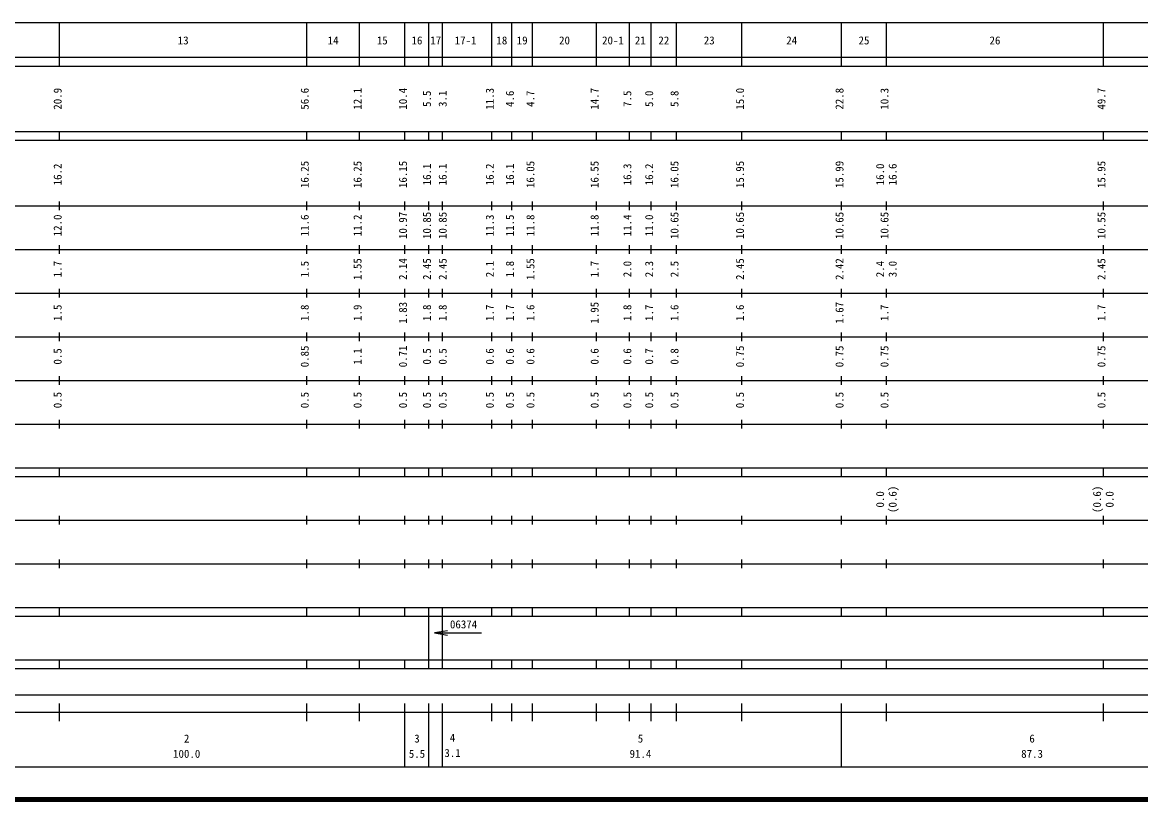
# Model space of a CAD drawing. Units: millimetres on the paper, enlarged 1000 times. Extents: x 40000 to 680000, y 20000 to 380000.
# Drawn here: x 180363 to 436517, y 20000 to 198000 of the extents above; entities that cross this region are included whole.
import ezdxf
from ezdxf.enums import TextEntityAlignment as Align

# ---------------------------------------------------------------- set-up
doc = ezdxf.new("R2010")
doc.units = ezdxf.units.MM
doc.header["$LTSCALE"] = 1000
doc.layers.add('M-TTL', color=2, linetype='Continuous', lineweight=140)
doc.layers.add('M-TTL-BAND', color=7, linetype='Continuous', lineweight=25)
doc.styles.add('ＭＳ ゴシック', font='')
doc.styles.get('ＭＳ ゴシック').set_extended_font_data('MS Gothic')

# ---------------------------------------------------------------- blocks, each defined once
blk = doc.blocks.new('open_arrow')
at = {"color": 0, "linetype": 'Continuous', "lineweight": -2}
blk.add_lwpolyline([(7.5, 1.25), (0, 0), (7.5, -1.25)], dxfattribs=at)

msp = doc.modelspace()

# ---------------------------------------------------------------- linework, layer by layer
at = {"layer": 'M-TTL'}
msp.add_line((40000, 20000), (680000, 20000), dxfattribs=at)
at = {"layer": 'M-TTL-BAND'}
for p, q in [((68000, 198000), (579000, 198000)), ((188900, 188000), (188900, 198000)), ((245500, 188000), (245500, 198000)), ((257600, 188000), (257600, 198000)), ((268000, 188000), (268000, 198000)), ((273500, 188000), (273500, 198000)), ((276600, 188000), (276600, 198000)), ((287900, 188000), (287900, 198000)), ((292500, 188000), (292500, 198000)), ((297200, 188000), (297200, 198000)), ((311900, 188000), (311900, 198000)), ((319400, 188000), (319400, 198000)), ((324400, 188000), (324400, 198000)), ((330200, 188000), (330200, 198000)), ((345200, 188000), (345200, 198000)), ((368000, 188000), (368000, 198000)), ((378300, 188000), (378300, 198000)), ((428000, 188000), (428000, 198000)), ((40000, 190000), (579000, 190000)), ((40000, 188000), (579000, 188000)), ((40000, 173000), (579000, 173000)), ((188900, 171000), (188900, 173000)), ((245500, 171000), (245500, 173000)), ((257600, 171000), (257600, 173000)), ((268000, 171000), (268000, 173000)), ((273500, 171000), (273500, 173000)), ((276600, 171000), (276600, 173000)), ((287900, 171000), (287900, 173000)), ((292500, 171000), (292500, 173000)), ((297200, 171000), (297200, 173000)), ((311900, 171000), (311900, 173000)), ((319400, 171000), (319400, 173000)), ((324400, 171000), (324400, 173000)), ((330200, 171000), (330200, 173000)), ((345200, 171000), (345200, 173000)), ((368000, 171000), (368000, 173000)), ((378300, 171000), (378300, 173000)), ((428000, 171000), (428000, 173000)), ((40000, 171000), (579000, 171000)), ((188900, 155000), (188900, 157000)), ((245500, 155000), (245500, 157000)), ((257600, 155000), (257600, 157000)), ((268000, 155000), (268000, 157000)), ((273500, 155000), (273500, 157000)), ((276600, 155000), (276600, 157000)), ((287900, 155000), (287900, 157000)), ((292500, 155000), (292500, 157000)), ((297200, 155000), (297200, 157000)), ((311900, 155000), (311900, 157000)), ((319400, 155000), (319400, 157000)), ((324400, 155000), (324400, 157000)), ((330200, 155000), (330200, 157000)), ((345200, 155000), (345200, 157000)), ((368000, 155000), (368000, 157000)), ((378300, 155000), (378300, 157000)), ((428000, 155000), (428000, 157000)), ((40000, 156000), (579000, 156000)), ((188900, 145000), (188900, 147000)), ((245500, 145000), (245500, 147000)), ((257600, 145000), (257600, 147000)), ((268000, 145000), (268000, 147000)), ((273500, 145000), (273500, 147000)), ((276600, 145000), (276600, 147000)), ((287900, 145000), (287900, 147000)), ((292500, 145000), (292500, 147000)), ((297200, 145000), (297200, 147000)), ((311900, 145000), (311900, 147000)), ((319400, 145000), (319400, 147000)), ((324400, 145000), (324400, 147000)), ((330200, 145000), (330200, 147000)), ((345200, 145000), (345200, 147000)), ((368000, 145000), (368000, 147000)), ((378300, 145000), (378300, 147000)), ((428000, 145000), (428000, 147000)), ((46000, 146000), (579000, 146000)), ((52000, 136000), (579000, 136000)), ((188900, 135000), (188900, 137000)), ((245500, 135000), (245500, 137000)), ((257600, 135000), (257600, 137000)), ((268000, 135000), (268000, 137000)), ((273500, 135000), (273500, 137000)), ((276600, 135000), (276600, 137000)), ((287900, 135000), (287900, 137000)), ((292500, 135000), (292500, 137000)), ((297200, 135000), (297200, 137000)), ((311900, 135000), (311900, 137000)), ((319400, 135000), (319400, 137000)), ((324400, 135000), (324400, 137000)), ((330200, 135000), (330200, 137000)), ((345200, 135000), (345200, 137000)), ((368000, 135000), (368000, 137000)), ((378300, 135000), (378300, 137000)), ((428000, 135000), (428000, 137000)), ((46000, 126000), (579000, 126000)), ((188900, 125000), (188900, 127000)), ((245500, 125000), (245500, 127000)), ((257600, 125000), (257600, 127000)), ((268000, 125000), (268000, 127000)), ((273500, 125000), (273500, 127000)), ((276600, 125000), (276600, 127000)), ((287900, 125000), (287900, 127000)), ((292500, 125000), (292500, 127000)), ((297200, 125000), (297200, 127000)), ((311900, 125000), (311900, 127000)), ((319400, 125000), (319400, 127000)), ((324400, 125000), (324400, 127000)), ((330200, 125000), (330200, 127000)), ((345200, 125000), (345200, 127000)), ((368000, 125000), (368000, 127000)), ((378300, 125000), (378300, 127000)), ((428000, 125000), (428000, 127000)), ((52000, 116000), (579000, 116000)), ((188900, 115000), (188900, 117000)), ((245500, 115000), (245500, 117000)), ((257600, 115000), (257600, 117000)), ((268000, 115000), (268000, 117000)), ((273500, 115000), (273500, 117000)), ((276600, 115000), (276600, 117000)), ((287900, 115000), (287900, 117000)), ((292500, 115000), (292500, 117000)), ((297200, 115000), (297200, 117000)), ((311900, 115000), (311900, 117000)), ((319400, 115000), (319400, 117000)), ((324400, 115000), (324400, 117000)), ((330200, 115000), (330200, 117000)), ((345200, 115000), (345200, 117000)), ((368000, 115000), (368000, 117000)), ((378300, 115000), (378300, 117000)), ((428000, 115000), (428000, 117000)), ((46000, 106000), (579000, 106000)), ((188900, 105000), (188900, 107000)), ((245500, 105000), (245500, 107000)), ((257600, 105000), (257600, 107000)), ((268000, 105000), (268000, 107000)), ((273500, 105000), (273500, 107000)), ((276600, 105000), (276600, 107000)), ((287900, 105000), (287900, 107000)), ((292500, 105000), (292500, 107000)), ((297200, 105000), (297200, 107000)), ((311900, 105000), (311900, 107000)), ((319400, 105000), (319400, 107000)), ((324400, 105000), (324400, 107000)), ((330200, 105000), (330200, 107000)), ((345200, 105000), (345200, 107000)), ((368000, 105000), (368000, 107000)), ((378300, 105000), (378300, 107000)), ((428000, 105000), (428000, 107000)), ((40000, 96000), (579000, 96000)), ((188900, 94000), (188900, 96000)), ((245500, 94000), (245500, 96000)), ((257600, 94000), (257600, 96000)), ((268000, 94000), (268000, 96000)), ((273500, 94000), (273500, 96000)), ((276600, 94000), (276600, 96000)), ((287900, 94000), (287900, 96000)), ((292500, 94000), (292500, 96000)), ((297200, 94000), (297200, 96000)), ((311900, 94000), (311900, 96000)), ((319400, 94000), (319400, 96000)), ((324400, 94000), (324400, 96000)), ((330200, 94000), (330200, 96000)), ((345200, 94000), (345200, 96000)), ((368000, 94000), (368000, 96000)), ((378300, 94000), (378300, 96000)), ((428000, 94000), (428000, 96000)), ((40000, 94000), (579000, 94000)), ((188900, 83000), (188900, 85000)), ((245500, 83000), (245500, 85000)), ((257600, 83000), (257600, 85000)), ((268000, 83000), (268000, 85000)), ((273500, 83000), (273500, 85000)), ((276600, 83000), (276600, 85000)), ((287900, 83000), (287900, 85000)), ((292500, 83000), (292500, 85000)), ((297200, 83000), (297200, 85000)), ((311900, 83000), (311900, 85000)), ((319400, 83000), (319400, 85000)), ((324400, 83000), (324400, 85000)), ((330200, 83000), (330200, 85000)), ((345200, 83000), (345200, 85000)), ((368000, 83000), (368000, 85000)), ((378300, 83000), (378300, 85000)), ((428000, 83000), (428000, 85000)), ((49000, 84000), (579000, 84000)), ((188900, 73000), (188900, 75000)), ((245500, 73000), (245500, 75000)), ((257600, 73000), (257600, 75000)), ((268000, 73000), (268000, 75000)), ((273500, 73000), (273500, 75000)), ((276600, 73000), (276600, 75000)), ((287900, 73000), (287900, 75000)), ((292500, 73000), (292500, 75000)), ((297200, 73000), (297200, 75000)), ((311900, 73000), (311900, 75000)), ((319400, 73000), (319400, 75000)), ((324400, 73000), (324400, 75000)), ((330200, 73000), (330200, 75000)), ((345200, 73000), (345200, 75000)), ((368000, 73000), (368000, 75000)), ((378300, 73000), (378300, 75000)), ((428000, 73000), (428000, 75000)), ((40000, 74000), (579000, 74000)), ((40000, 64000), (579000, 64000)), ((40000, 62000), (579000, 62000)), ((188900, 62000), (188900, 64000)), ((245500, 62000), (245500, 64000)), ((257600, 62000), (257600, 64000)), ((268000, 62000), (268000, 64000)), ((273500, 62000), (273500, 64000)), ((273500, 52000), (273500, 62000)), ((276600, 62000), (276600, 64000)), ((276600, 52000), (276600, 62000)), ((287900, 62000), (287900, 64000)), ((292500, 62000), (292500, 64000)), ((297200, 62000), (297200, 64000)), ((311900, 62000), (311900, 64000)), ((319400, 62000), (319400, 64000)), ((324400, 62000), (324400, 64000)), ((330200, 62000), (330200, 64000)), ((345200, 62000), (345200, 64000)), ((368000, 62000), (368000, 64000)), ((378300, 62000), (378300, 64000)), ((428000, 62000), (428000, 64000)), ((274754, 58178), (285558, 58178)), ((40000, 52000), (579000, 52000)), ((188900, 50000), (188900, 52000)), ((245500, 50000), (245500, 52000)), ((257600, 50000), (257600, 52000)), ((268000, 50000), (268000, 52000)), ((273500, 50000), (273500, 52000)), ((276600, 50000), (276600, 52000)), ((287900, 50000), (287900, 52000)), ((292500, 50000), (292500, 52000)), ((297200, 50000), (297200, 52000)), ((311900, 50000), (311900, 52000)), ((319400, 50000), (319400, 52000)), ((324400, 50000), (324400, 52000)), ((330200, 50000), (330200, 52000)), ((345200, 50000), (345200, 52000)), ((368000, 50000), (368000, 52000)), ((378300, 50000), (378300, 52000)), ((428000, 50000), (428000, 52000)), ((40000, 50000), (579000, 50000)), ((71000, 44000), (565000, 44000)), ((188900, 38000), (188900, 42000)), ((245500, 38000), (245500, 42000)), ((257600, 38000), (257600, 42000)), ((268000, 27500), (268000, 42000)), ((273500, 27500), (273500, 42000)), ((276600, 27500), (276600, 42000)), ((287900, 38000), (287900, 42000)), ((292500, 38000), (292500, 42000)), ((297200, 38000), (297200, 42000)), ((311900, 38000), (311900, 42000)), ((319400, 38000), (319400, 42000)), ((324400, 38000), (324400, 42000)), ((330200, 38000), (330200, 42000)), ((345200, 38000), (345200, 42000)), ((368000, 27500), (368000, 42000)), ((378300, 38000), (378300, 42000)), ((428000, 38000), (428000, 42000)), ((40000, 40000), (579000, 40000)), ((68000, 27500), (579000, 27500))]:
    msp.add_line(p, q, dxfattribs=at)

# ---------------------------------------------------------------- block references
at = {"layer": 'M-TTL-BAND', "xscale": 400, "yscale": 400}
msp.add_blockref('open_arrow', (274754, 58178), dxfattribs=at)

# ---------------------------------------------------------------- texts
at = {"layer": 'M-TTL-BAND', "style": 'ＭＳ ゴシック'}
for s, p in [('13', (217200, 192405)), ('14', (251550, 192405)), ('15', (262800, 192405)), ('16', (270750, 192405)), ('17', (275050, 192405)), ('17-1', (281900, 192405)), ('18', (290200, 192405)), ('19', (294850, 192405)), ('20', (304550, 192405)), ('20-1', (315650, 192405)), ('21', (321900, 192405)), ('22', (327300, 192405)), ('23', (337700, 192405)), ('24', (356600, 192405)), ('25', (373150, 192405)), ('26', (403150, 192405)), ('2', (218000, 32523)), ('3', (270750, 32523)), ('4', (278895, 32704)), ('5', (321950, 32523)), ('6', (411650, 32523)), ('100.0', (218000, 29033)), ('5.5', (270750, 29033)), ('3.1', (278895, 29214)), ('91.4', (321950, 29033)), ('87.3', (411650, 29033))]:
    msp.add_text(s, height=1833, dxfattribs=at).set_placement(p, align=Align.BOTTOM_CENTER)
for s, p in [('20.9', (189900, 180500)), ('56.6', (246500, 180500)), ('12.1', (258600, 180500)), ('10.4', (269000, 180500)), ('5.5', (274500, 180500)), ('3.1', (278100, 180500)), ('11.3', (288900, 180500)), ('4.6', (293500, 180500)), ('4.7', (298200, 180500)), ('14.7', (312900, 180500)), ('7.5', (320400, 180500)), ('5.0', (325400, 180500)), ('5.8', (331200, 180500)), ('15.0', (346200, 180500)), ('22.8', (369000, 180500)), ('10.3', (379300, 180500)), ('49.7', (429000, 180500)), ('16.2', (189900, 163174)), ('16.25', (246500, 163174)), ('16.25', (258600, 163174)), ('16.15', (269000, 163174)), ('16.1', (274500, 163174)), ('16.1', (278100, 163174)), ('16.2', (288900, 163174)), ('16.1', (293500, 163174)), ('16.05', (298200, 163174)), ('16.55', (312900, 163174)), ('16.3', (320400, 163174)), ('16.2', (325400, 163174)), ('16.05', (331200, 163174)), ('15.95', (346200, 163174)), ('15.99', (369000, 163174)), ('16.0', (378300, 163174)), ('16.6', (381170, 163174)), ('15.95', (429000, 163174)), ('12.0', (189900, 151500)), ('11.6', (246500, 151500)), ('11.2', (258600, 151500)), ('10.97', (269000, 151500)), ('10.85', (274500, 151500)), ('10.85', (278100, 151500)), ('11.3', (288900, 151500)), ('11.5', (293500, 151500)), ('11.8', (298200, 151500)), ('11.8', (312900, 151500)), ('11.4', (320400, 151500)), ('11.0', (325400, 151500)), ('10.65', (331200, 151500)), ('10.65', (346200, 151500)), ('10.65', (369000, 151500)), ('10.65', (379300, 151500)), ('10.55', (429000, 151500)), ('1.55', (258600, 141500)), ('2.14', (269000, 141500)), ('2.45', (274500, 141500)), ('2.45', (278100, 141500)), ('1.55', (298200, 141500)), ('2.45', (346200, 141500)), ('2.42', (369000, 141500)), ('2.45', (429000, 141500)), ('1.7', (189900, 141500)), ('1.5', (246500, 141500)), ('2.1', (288900, 141500)), ('1.8', (293500, 141500)), ('1.7', (312900, 141500)), ('2.0', (320400, 141500)), ('2.3', (325400, 141500)), ('2.5', (331200, 141500)), ('2.4', (378300, 141500)), ('3.0', (381170, 141500)), ('1.5', (189900, 131500)), ('1.8', (246500, 131500)), ('1.9', (258600, 131500)), ('1.83', (269000, 131500)), ('1.8', (274500, 131500)), ('1.8', (278100, 131500)), ('1.7', (288900, 131500)), ('1.7', (293500, 131500)), ('1.6', (298200, 131500)), ('1.95', (312900, 131500)), ('1.8', (320400, 131500)), ('1.7', (325400, 131500)), ('1.6', (331200, 131500)), ('1.6', (346200, 131500)), ('1.67', (369000, 131500)), ('1.7', (379300, 131500)), ('1.7', (429000, 131500)), ('0.5', (189900, 121500)), ('0.85', (246500, 121500)), ('1.1', (258600, 121500)), ('0.71', (269000, 121500)), ('0.5', (274500, 121500)), ('0.5', (278100, 121500)), ('0.6', (288900, 121500)), ('0.6', (293500, 121500)), ('0.6', (298200, 121500)), ('0.6', (312900, 121500)), ('0.6', (320400, 121500)), ('0.7', (325400, 121500)), ('0.8', (331200, 121500)), ('0.75', (346200, 121500)), ('0.75', (369000, 121500)), ('0.75', (379300, 121500)), ('0.75', (429000, 121500)), ('0.5', (189900, 111500)), ('0.5', (246500, 111500)), ('0.5', (258600, 111500)), ('0.5', (269000, 111500)), ('0.5', (274500, 111500)), ('0.5', (278100, 111500)), ('0.5', (288900, 111500)), ('0.5', (293500, 111500)), ('0.5', (298200, 111500)), ('0.5', (312900, 111500)), ('0.5', (320400, 111500)), ('0.5', (325400, 111500)), ('0.5', (331200, 111500)), ('0.5', (346200, 111500)), ('0.5', (369000, 111500)), ('0.5', (379300, 111500)), ('0.5', (429000, 111500)), ('0.0', (378300, 88764)), ('(0.6)', (381170, 88764)), ('(0.6)', (428000, 88764)), ('0.0', (430870, 88764))]:
    msp.add_text(s, height=1833, rotation=90, dxfattribs=at).set_placement(p, align=Align.BOTTOM_CENTER)
msp.add_text('06374', height=1833, dxfattribs=at).set_placement((278308, 58678), align=Align.BOTTOM_LEFT)

doc.saveas('drawing.dxf')
